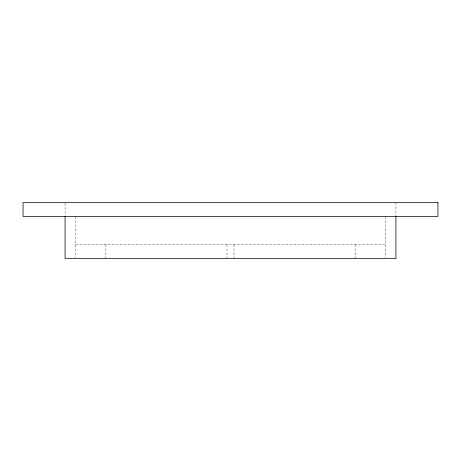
<?xml version="1.0" encoding="UTF-8"?>
<svg xmlns="http://www.w3.org/2000/svg" width="461" height="461" viewBox="0 0 461 461"><rect width="100%" height="100%" fill="white"/><g stroke="black" fill="none" stroke-linecap="round" stroke-linejoin="round"><path stroke-width="0.35" stroke-dasharray="2.31 1.73" d="M75.541 244.503L385.459 244.503M395.936 202.488L395.936 215.794M385.459 216.497L385.459 257.808M355.126 244.503L355.126 258.512M234.004 244.503L234.004 258.512M226.996 244.503L226.996 257.808M105.874 244.503L105.874 258.512M75.541 216.497L75.541 257.808M65.064 203.192L65.064 215.794"/><path stroke-width="0.69" d="M395.936 216.497L395.936 258.512L65.064 258.512L65.064 216.497M437.95 202.488L23.05 202.488L23.05 216.497L437.95 216.497L437.95 202.488"/></g></svg>
